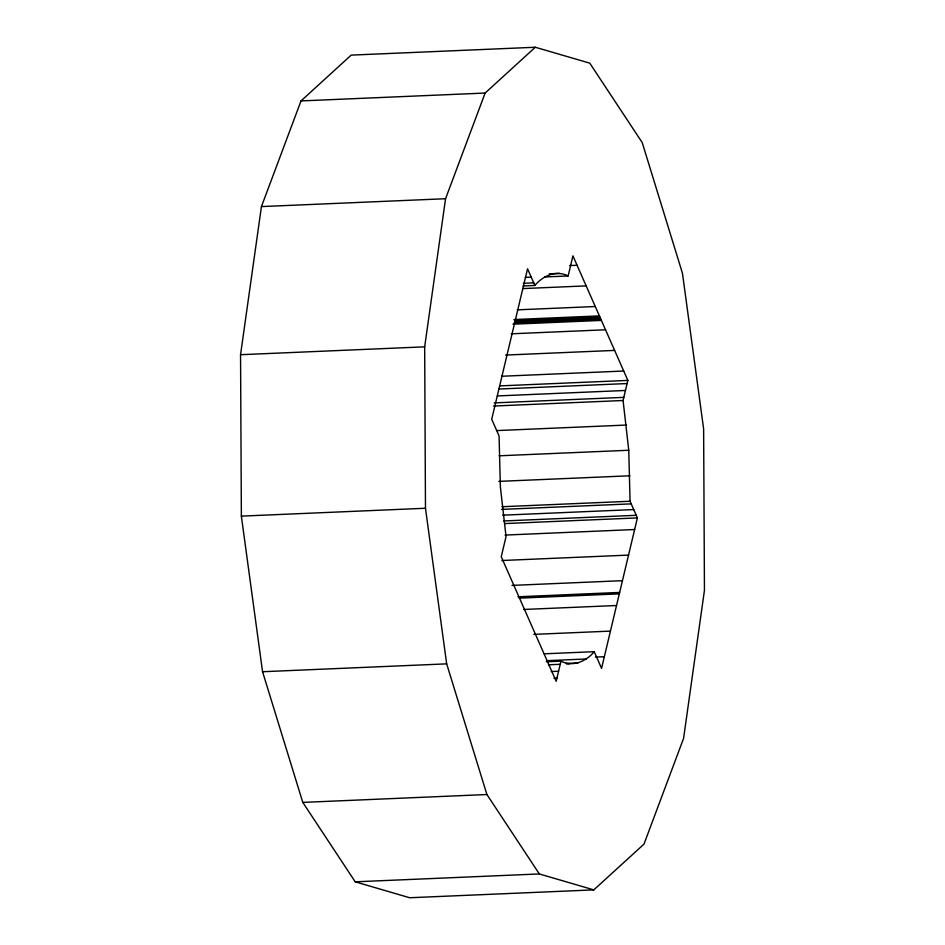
<?xml version="1.0" encoding="UTF-8"?>
<svg xmlns="http://www.w3.org/2000/svg" width="945" height="945" viewBox="0 0 945 945"><rect width="100%" height="100%" fill="white"/><g stroke="black" fill="none" stroke-linecap="round" stroke-linejoin="round"><path stroke-width="1.42" d="M240.55 354.706L261.434 206.589L301.006 100.926L351.186 55.117L535.307 47.25L589.774 63.15L642.222 142.6L682.444 273.235L703.623 428.876L704.45 590.318L683.578 738.388L643.994 844.109L593.803 889.883L409.681 897.75L355.214 881.815L302.79 802.399L262.556 671.73L241.365 516.124L240.55 354.706L424.671 346.839L445.556 198.722L485.128 93.047L535.307 47.25M544.58 276.979L568.146 275.964L572.93 255.871L627.858 380.41L623.074 400.503L628.756 450.257L630.067 501.263L637.403 517.907L601.563 668.351L594.216 651.684L544.131 653.822M594.216 651.684C586.349 661.335 572.8 667.276 560.987 661.146L556.18 681.298L501.252 556.759L506.047 536.595L500.377 486.899L499.066 435.952L491.707 419.273L527.546 268.829L534.894 285.473C542.761 275.81 556.31 269.833 568.146 275.964M301.006 100.926L485.128 93.047M261.434 206.589L445.556 198.722M569.705 265.569L577.064 265.25M549.234 273.814L559.546 273.377M525.326 277.405L531.22 277.145M523.435 283.311L533.748 282.874M523.105 285.981L534.894 285.473M522.833 288.591L586.172 285.886M517.21 309.854L595.267 306.523M513.974 319.552L599.413 315.902M514.482 320.662L599.91 317.012M514.978 321.761L600.406 318.111M513.997 322.966L600.902 319.256M513.017 324.182L601.398 320.402M511.257 333.809L605.532 329.781M505.634 355.06L614.628 350.406M501.476 376.264L623.724 371.031M499.716 385.891L627.858 380.41M498.972 389.033L627.114 383.552M497.318 395.931L625.472 390.462M494.2 402.901L623.818 397.361M493.455 406.043L623.074 400.503M496.822 430.589L626.441 425.049M499.125 455.797L628.756 450.257M498.877 481.383L629.961 475.784M241.365 516.124L425.474 508.256L446.666 663.862L486.911 794.521L539.335 873.948L593.803 889.883M501.925 506.733L630.067 501.263M501.594 509.402L631.213 503.862M502.645 515.179L633.741 509.579M503.697 520.967L636.257 515.297M504.843 523.565L637.403 517.907M505.02 535.071L634.638 529.531M501.866 560.515L628.543 555.105M511.977 585.404L622.448 580.679M518.014 596.779L619.648 592.432M519.148 598.15L619.306 593.862M523.743 609.466L616.542 605.509M533.842 634.378L610.435 631.106M595.504 657.094L604.339 656.716M262.556 671.73L446.666 663.862M546.541 660.685L586.302 658.984M546.257 661.772L560.987 661.146M566.268 663.52L578.057 663.012M548.443 664.796L560.231 664.3M566.634 663.874L569.575 663.744M551.218 671.541L558.578 671.222M553.983 678.274L556.936 678.144M302.79 802.399L486.911 794.521M355.214 881.815L539.335 873.948M424.671 346.839L425.474 508.256"/></g></svg>
